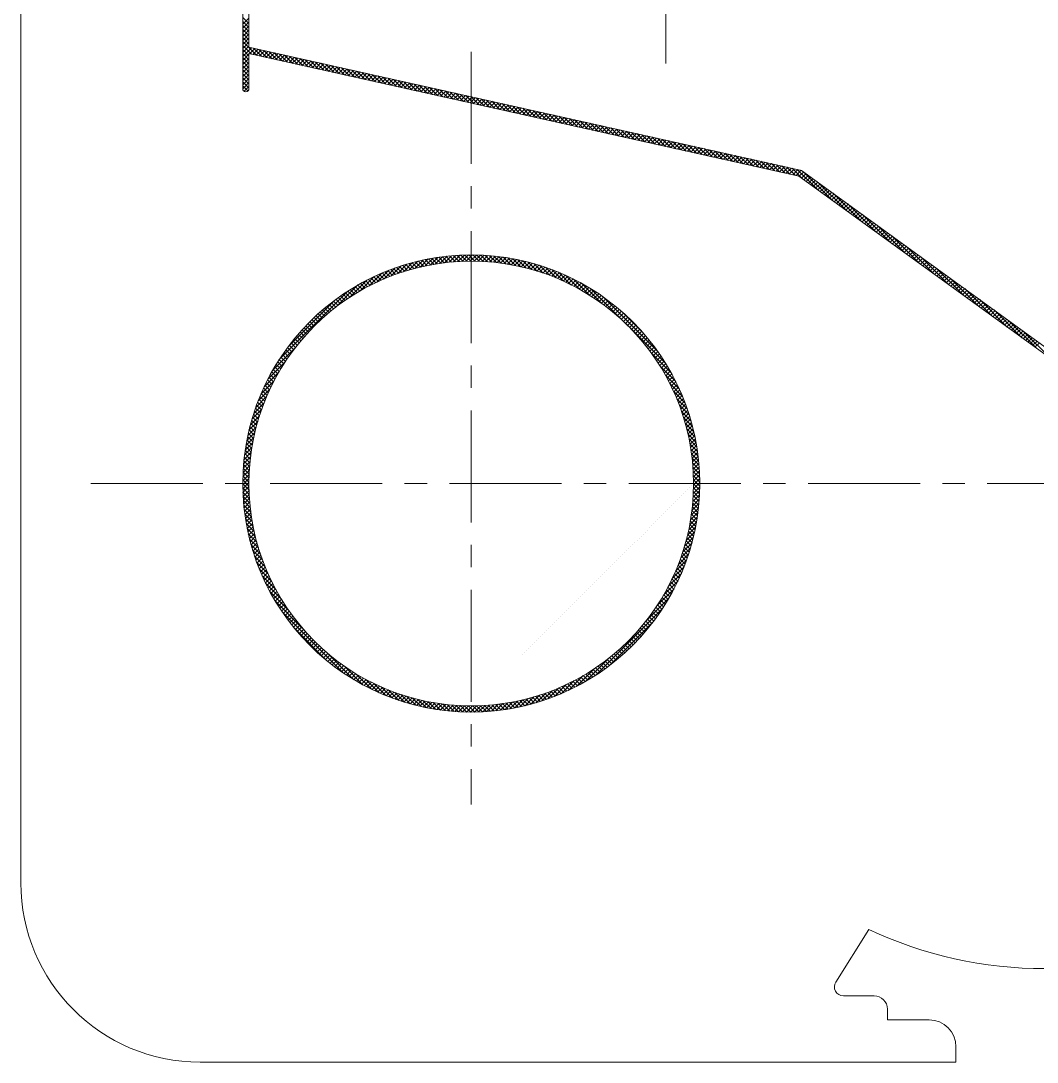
# Model space of a CAD drawing. Header units: millimetres. Extents: x 3449 to 4043, y 1067 to 1487.
# Drawn here: x 3639.38 to 3662.05, y 1109.89 to 1133.11 of the extents above; entities that cross this region are included whole.
import ezdxf

# ---------------------------------------------------------------- set-up
doc = ezdxf.new("R2010")
doc.units = ezdxf.units.MM
doc.linetypes.add('CENTERX2', pattern=[4, 2.5, -0.5, 0.5, -0.5])
for name, color, linetype, lineweight, true_color in [('1', 1, 'Continuous', 18, 0xff0000), ('2', 2, 'Continuous', 18, 0xffff00), ('3', 3, 'CENTERX2', 18, 0x00ff00)]:
    doc.layers.add(name, color=color, linetype=linetype, lineweight=lineweight, true_color=true_color)

msp = doc.modelspace()

# ---------------------------------------------------------------- hatches: boundary and pattern name
at = {"layer": '2'}
h = msp.add_hatch(dxfattribs=at)
h.set_pattern_fill('ANSI37', color=256, scale=0.02, style=0)
h.set_pattern_definition([(45, (3326.03239, 633.57549), (-0.0449012806, 0.0449012806), []), (135, (3326.03239, 633.57549), (-0.0449012806, -0.0449012806), [])])
edge = h.paths.add_edge_path(flags=0)
edge.add_line((3649.42578, 1127.89118), (3649.42578, 1127.75279))
edge.add_arc((3649.42578, 1122.79339), 4.9594, 0, 90, ccw=False)
edge.add_line((3654.38519, 1122.79339), (3654.52358, 1122.79339))
edge.add_arc((3649.42578, 1122.79339), 5.09779, 0, 90)
edge = h.paths.add_edge_path(flags=0)
edge.add_line((3649.42578, 1127.75279), (3649.42578, 1127.89118))
edge.add_arc((3649.42578, 1122.79339), 5.09779, 90, 180)
edge.add_line((3644.32799, 1122.79339), (3644.46638, 1122.79339))
edge.add_arc((3649.42578, 1122.79339), 4.9594, 90, 180, ccw=False)
edge = h.paths.add_edge_path(flags=0)
edge.add_line((3644.46638, 1122.79339), (3644.32799, 1122.79339))
edge.add_arc((3649.42578, 1122.79339), 5.09779, 180, 270)
edge.add_line((3649.42578, 1117.6956), (3649.42578, 1117.83399))
edge.add_arc((3649.42578, 1122.79339), 4.9594, 180, 270, ccw=False)
edge = h.paths.add_edge_path(flags=0)
edge.add_line((3654.52358, 1122.79339), (3654.38519, 1122.79339))
edge.add_arc((3649.42578, 1122.79339), 4.9594, 270, 360, ccw=False)
edge.add_line((3649.42578, 1117.83399), (3649.42578, 1117.6956))
edge.add_arc((3649.42578, 1122.79339), 5.09779, 270, 360)

# ---------------------------------------------------------------- linework, layer by layer
at = {"layer": '1'}
for p, q in [((3639.37711, 1179.13855), (3639.37711, 1113.88778)), ((3644.32799, 1161.39772), (3644.32799, 1131.60036)), ((3644.46638, 1160.50324), (3644.46638, 1132.52309)), ((3656.79485, 1129.77827), (3644.46638, 1132.52309)), ((3656.73683, 1129.64941), (3644.46638, 1132.38131)), ((3644.46638, 1132.38131), (3644.46638, 1131.60036)), ((3662.2847, 1125.80003), (3656.79485, 1129.77827)), ((3662.25142, 1125.65324), (3656.73683, 1129.64941)), ((3657.55775, 1111.67519), (3658.29222, 1112.84927)), ((3658.41287, 1111.36912), (3657.72731, 1111.36912)), ((3658.71287, 1110.83097), (3658.71287, 1111.06912)), ((3659.63898, 1110.83097), (3658.71287, 1110.83097)), ((3660.23898, 1110.23097), (3660.23898, 1109.88778)), ((3643.37711, 1109.88778), (3660.23898, 1109.88778))]:
    msp.add_line(p, q, dxfattribs=at)
for radius in [5.09779, 4.9594]:
    msp.add_circle((3649.42578, 1122.79339), radius, dxfattribs=at)
for centre, radius, start, end in [((3644.39718, 1131.60036), 0.06919, 180, 0), ((3643.37711, 1113.88778), 4, 180, 270), ((3662.21137, 1121.18572), 9.21174, 244.820747, 270.089651), ((3657.72731, 1111.56912), 0.2, 147.971323, 270), ((3658.41287, 1111.06912), 0.3, 0, 90), ((3659.63898, 1110.23097), 0.6, 0, 90)]:
    msp.add_arc(centre, radius, start, end, dxfattribs=at)
at = {"layer": '2'}
for p, q in [((3644.46638, 1133.05163), (3644.32799, 1133.19002)), ((3644.32799, 1133.0354), (3644.46638, 1133.17379)), ((3644.46638, 1132.96182), (3644.32799, 1133.10021)), ((3644.32799, 1132.94559), (3644.46638, 1133.08398)), ((3644.46638, 1132.87202), (3644.32799, 1133.01041)), ((3644.32799, 1132.85579), (3644.46638, 1132.99418)), ((3644.46638, 1132.78222), (3644.32799, 1132.92061)), ((3644.32799, 1132.76599), (3644.46638, 1132.90438)), ((3644.46638, 1132.69242), (3644.32799, 1132.83081)), ((3644.32799, 1132.67619), (3644.46638, 1132.81458)), ((3644.46638, 1132.60261), (3644.32799, 1132.741)), ((3644.32799, 1132.58638), (3644.46638, 1132.72477)), ((3644.63554, 1132.34365), (3644.32799, 1132.6512)), ((3644.32799, 1132.49658), (3644.46638, 1132.63497)), ((3644.52002, 1132.36937), (3644.32799, 1132.5614)), ((3644.32799, 1132.40678), (3644.46638, 1132.54517)), ((3644.32799, 1132.31698), (3644.52177, 1132.51076)), ((3644.46638, 1132.33321), (3644.32799, 1132.4716)), ((3644.47926, 1132.37845), (3644.59522, 1132.49441)), ((3644.55271, 1132.36209), (3644.66867, 1132.47805)), ((3644.75106, 1132.31793), (3644.56868, 1132.50032)), ((3644.62616, 1132.34574), (3644.74212, 1132.4617)), ((3644.86659, 1132.29221), (3644.6842, 1132.4746)), ((3644.98211, 1132.26649), (3644.79972, 1132.44888)), ((3644.46638, 1132.2434), (3644.32799, 1132.38179)), ((3644.32799, 1132.22717), (3644.46638, 1132.36556)), ((3644.46638, 1132.1536), (3644.32799, 1132.29199)), ((3644.32799, 1132.13737), (3644.46638, 1132.27576)), ((3644.69961, 1132.32939), (3644.81557, 1132.44535)), ((3644.77306, 1132.31303), (3644.88902, 1132.42899)), ((3644.84651, 1132.29668), (3644.96247, 1132.41264)), ((3645.09763, 1132.24077), (3644.91525, 1132.42316)), ((3644.91996, 1132.28033), (3645.03592, 1132.39629)), ((3644.99341, 1132.26397), (3645.10937, 1132.37994)), ((3645.21315, 1132.21505), (3645.03077, 1132.39743)), ((3645.06686, 1132.24762), (3645.18282, 1132.36358)), ((3645.14031, 1132.23127), (3645.25627, 1132.34723)), ((3645.32868, 1132.18933), (3645.14629, 1132.37171)), ((3645.21376, 1132.21492), (3645.32972, 1132.33088)), ((3645.4442, 1132.16361), (3645.26181, 1132.34599)), ((3645.28721, 1132.19856), (3645.40317, 1132.31452)), ((3645.36066, 1132.18221), (3645.47662, 1132.29817)), ((3645.55972, 1132.13789), (3645.37734, 1132.32027)), ((3645.43411, 1132.16586), (3645.55007, 1132.28182)), ((3645.67524, 1132.11217), (3645.49286, 1132.29455)), ((3645.50756, 1132.1495), (3645.62352, 1132.26546)), ((3645.58101, 1132.13315), (3645.69697, 1132.24911)), ((3645.79077, 1132.08645), (3645.60838, 1132.26883)), ((3645.65446, 1132.1168), (3645.77042, 1132.23276)), ((3645.90629, 1132.06073), (3645.7239, 1132.24311)), ((3645.72791, 1132.10045), (3645.84387, 1132.21641)), ((3646.02181, 1132.03501), (3645.83943, 1132.21739)), ((3644.46638, 1132.0638), (3644.32799, 1132.20219)), ((3644.32799, 1132.04757), (3644.46638, 1132.18596)), ((3644.46638, 1131.974), (3644.32799, 1132.11239)), ((3644.32799, 1131.95777), (3644.46638, 1132.09615)), ((3644.46638, 1131.88419), (3644.32799, 1132.02258)), ((3644.32799, 1131.86796), (3644.46638, 1132.00635)), ((3645.80136, 1132.08409), (3645.91732, 1132.20005)), ((3645.87481, 1132.06774), (3645.99077, 1132.1837)), ((3645.94826, 1132.05139), (3646.06422, 1132.16735)), ((3646.13733, 1132.00929), (3645.95495, 1132.19167)), ((3646.0217, 1132.03503), (3646.13767, 1132.15099)), ((3646.25286, 1131.98357), (3646.07047, 1132.16595)), ((3646.09515, 1132.01868), (3646.21112, 1132.13464)), ((3646.1686, 1132.00233), (3646.28456, 1132.11829)), ((3646.36838, 1131.95785), (3646.186, 1132.14023)), ((3646.24205, 1131.98598), (3646.35801, 1132.10194)), ((3646.4839, 1131.93213), (3646.30152, 1132.11451)), ((3646.3155, 1131.96962), (3646.43146, 1132.08558)), ((3646.38895, 1131.95327), (3646.50491, 1132.06923)), ((3646.59942, 1131.90641), (3646.41704, 1132.08879)), ((3646.4624, 1131.93692), (3646.57836, 1132.05288)), ((3646.71495, 1131.88069), (3646.53256, 1132.06307)), ((3646.53585, 1131.92056), (3646.65181, 1132.03652)), ((3646.6093, 1131.90421), (3646.72526, 1132.02017)), ((3646.83047, 1131.85497), (3646.64809, 1132.03735)), ((3646.68275, 1131.88786), (3646.79871, 1132.00382)), ((3646.7562, 1131.8715), (3646.87216, 1131.98747)), ((3646.94599, 1131.82925), (3646.76361, 1132.01163)), ((3647.06152, 1131.80353), (3646.87913, 1131.98591)), ((3644.46638, 1131.79439), (3644.32799, 1131.93278)), ((3644.32799, 1131.77816), (3644.46638, 1131.91655)), ((3644.46638, 1131.70459), (3644.32799, 1131.84298)), ((3644.32799, 1131.68836), (3644.46638, 1131.82675)), ((3644.46638, 1131.61479), (3644.32799, 1131.75318)), ((3646.82965, 1131.85515), (3646.94561, 1131.97111)), ((3646.9031, 1131.8388), (3647.01906, 1131.95476)), ((3646.97655, 1131.82245), (3647.09251, 1131.93841)), ((3647.17704, 1131.77781), (3646.99465, 1131.96019)), ((3647.05, 1131.80609), (3647.16596, 1131.92205)), ((3647.29256, 1131.75209), (3647.11018, 1131.93447)), ((3647.12345, 1131.78974), (3647.23941, 1131.9057)), ((3647.1969, 1131.77339), (3647.31286, 1131.88935)), ((3647.40808, 1131.72637), (3647.2257, 1131.90875)), ((3647.27035, 1131.75703), (3647.38631, 1131.873)), ((3647.52361, 1131.70065), (3647.34122, 1131.88303)), ((3647.3438, 1131.74068), (3647.45976, 1131.85664)), ((3647.41725, 1131.72433), (3647.53321, 1131.84029)), ((3647.63913, 1131.67493), (3647.45674, 1131.85731)), ((3647.4907, 1131.70798), (3647.60666, 1131.82394)), ((3647.56415, 1131.69162), (3647.68011, 1131.80758)), ((3647.75465, 1131.64921), (3647.57227, 1131.83159)), ((3647.6376, 1131.67527), (3647.75356, 1131.79123)), ((3647.87017, 1131.62349), (3647.68779, 1131.80587)), ((3647.71105, 1131.65892), (3647.82701, 1131.77488)), ((3647.7845, 1131.64256), (3647.90046, 1131.75852)), ((3647.9857, 1131.59777), (3647.80331, 1131.78015)), ((3648.10122, 1131.57205), (3647.91884, 1131.75443)), ((3644.44293, 1131.54844), (3644.32799, 1131.66337)), ((3644.32801, 1131.59858), (3644.46638, 1131.73694)), ((3644.35872, 1131.54284), (3644.33966, 1131.5619)), ((3644.36076, 1131.54152), (3644.46638, 1131.64714)), ((3647.85795, 1131.62621), (3647.97391, 1131.74217)), ((3647.9314, 1131.60986), (3648.04736, 1131.72582)), ((3648.00485, 1131.59351), (3648.12081, 1131.70947)), ((3648.21674, 1131.54633), (3648.03436, 1131.72871)), ((3648.0783, 1131.57715), (3648.19426, 1131.69311)), ((3648.33226, 1131.52061), (3648.14988, 1131.70299)), ((3648.15174, 1131.5608), (3648.26771, 1131.67676)), ((3648.22519, 1131.54445), (3648.34116, 1131.66041)), ((3648.44779, 1131.49489), (3648.2654, 1131.67727)), ((3648.29864, 1131.52809), (3648.4146, 1131.64405)), ((3648.37209, 1131.51174), (3648.48805, 1131.6277)), ((3648.56331, 1131.46917), (3648.38093, 1131.65155)), ((3648.44554, 1131.49539), (3648.5615, 1131.61135)), ((3648.67883, 1131.44345), (3648.49645, 1131.62583)), ((3648.51899, 1131.47904), (3648.63495, 1131.595)), ((3648.59244, 1131.46268), (3648.7084, 1131.57864)), ((3648.79436, 1131.41773), (3648.61197, 1131.60011)), ((3648.66589, 1131.44633), (3648.78185, 1131.56229)), ((3648.90988, 1131.39201), (3648.72749, 1131.57439)), ((3648.73934, 1131.42998), (3648.8553, 1131.54594)), ((3648.81279, 1131.41362), (3648.92875, 1131.52958)), ((3649.0254, 1131.36629), (3648.84302, 1131.54867)), ((3649.14092, 1131.34057), (3648.95854, 1131.52295)), ((3648.88624, 1131.39727), (3649.0022, 1131.51323)), ((3648.95969, 1131.38092), (3649.07565, 1131.49688)), ((3649.03314, 1131.36456), (3649.1491, 1131.48053)), ((3649.25645, 1131.31485), (3649.07406, 1131.49723)), ((3649.10659, 1131.34821), (3649.22255, 1131.46417)), ((3649.18004, 1131.33186), (3649.296, 1131.44782)), ((3649.37197, 1131.28913), (3649.18958, 1131.47151)), ((3649.25349, 1131.31551), (3649.36945, 1131.43147)), ((3649.48749, 1131.26341), (3649.30511, 1131.44579)), ((3649.32694, 1131.29915), (3649.4429, 1131.41511)), ((3649.40039, 1131.2828), (3649.51635, 1131.39876)), ((3649.60301, 1131.23769), (3649.42063, 1131.42007)), ((3649.47384, 1131.26645), (3649.5898, 1131.38241)), ((3649.71854, 1131.21197), (3649.53615, 1131.39435)), ((3649.54729, 1131.25009), (3649.66325, 1131.36605)), ((3649.62074, 1131.23374), (3649.7367, 1131.3497)), ((3649.83406, 1131.18625), (3649.65167, 1131.36863)), ((3649.69419, 1131.21739), (3649.81015, 1131.33335)), ((3649.94958, 1131.16053), (3649.7672, 1131.34291)), ((3649.76764, 1131.20104), (3649.8836, 1131.317)), ((3649.84109, 1131.18468), (3649.95705, 1131.30064)), ((3650.0651, 1131.13481), (3649.88272, 1131.31719)), ((3650.18063, 1131.10909), (3649.99824, 1131.29147)), ((3649.91454, 1131.16833), (3650.0305, 1131.28429)), ((3649.98799, 1131.15198), (3650.10395, 1131.26794)), ((3650.06144, 1131.13562), (3650.1774, 1131.25158)), ((3650.29615, 1131.08337), (3650.11377, 1131.26575)), ((3650.13489, 1131.11927), (3650.25085, 1131.23523)), ((3650.20834, 1131.10292), (3650.3243, 1131.21888)), ((3650.41167, 1131.05765), (3650.22929, 1131.24003)), ((3650.28178, 1131.08657), (3650.39775, 1131.20253)), ((3650.52719, 1131.03193), (3650.34481, 1131.21431)), ((3650.35523, 1131.07021), (3650.4712, 1131.18617)), ((3650.42868, 1131.05386), (3650.54464, 1131.16982)), ((3650.64272, 1131.00621), (3650.46033, 1131.18859)), ((3650.50213, 1131.03751), (3650.61809, 1131.15347)), ((3650.57558, 1131.02115), (3650.69154, 1131.13711)), ((3650.75824, 1130.98049), (3650.57586, 1131.16287)), ((3650.64903, 1131.0048), (3650.76499, 1131.12076)), ((3650.87376, 1130.95477), (3650.69138, 1131.13715)), ((3650.72248, 1130.98845), (3650.83844, 1131.10441)), ((3650.79593, 1130.9721), (3650.91189, 1131.08806)), ((3650.98929, 1130.92905), (3650.8069, 1131.11143)), ((3650.86938, 1130.95574), (3650.98534, 1131.0717)), ((3651.10481, 1130.90333), (3650.92242, 1131.08571)), ((3650.94283, 1130.93939), (3651.05879, 1131.05535)), ((3651.22033, 1130.87761), (3651.03795, 1131.05999)), ((3651.01628, 1130.92304), (3651.13224, 1131.039)), ((3651.08973, 1130.90668), (3651.20569, 1131.02264)), ((3651.33585, 1130.85189), (3651.15347, 1131.03427)), ((3651.16318, 1130.89033), (3651.27914, 1131.00629)), ((3651.23663, 1130.87398), (3651.35259, 1130.98994)), ((3651.45138, 1130.82617), (3651.26899, 1131.00855)), ((3651.31008, 1130.85762), (3651.42604, 1130.97359)), ((3651.38353, 1130.84127), (3651.49949, 1130.95723)), ((3651.5669, 1130.80045), (3651.38451, 1130.98283)), ((3651.45698, 1130.82492), (3651.57294, 1130.94088)), ((3651.68242, 1130.77473), (3651.50004, 1130.95711)), ((3651.53043, 1130.80857), (3651.64639, 1130.92453)), ((3651.60388, 1130.79221), (3651.71984, 1130.90817)), ((3651.79794, 1130.74901), (3651.61556, 1130.93139)), ((3651.67733, 1130.77586), (3651.79329, 1130.89182)), ((3651.91347, 1130.72329), (3651.73108, 1130.90567)), ((3651.75078, 1130.75951), (3651.86674, 1130.87547)), ((3651.82423, 1130.74315), (3651.94019, 1130.85911)), ((3652.02899, 1130.69757), (3651.8466, 1130.87995)), ((3651.89768, 1130.7268), (3652.01364, 1130.84276)), ((3652.14451, 1130.67185), (3651.96213, 1130.85423)), ((3651.97113, 1130.71045), (3652.08709, 1130.82641)), ((3652.26003, 1130.64613), (3652.07765, 1130.82851)), ((3652.04458, 1130.6941), (3652.16054, 1130.81006)), ((3652.11803, 1130.67774), (3652.23399, 1130.7937)), ((3652.19148, 1130.66139), (3652.30744, 1130.77735)), ((3652.37556, 1130.62041), (3652.19317, 1130.80279)), ((3652.26493, 1130.64504), (3652.38089, 1130.761)), ((3652.49108, 1130.59469), (3652.3087, 1130.77707)), ((3652.33838, 1130.62868), (3652.45434, 1130.74464)), ((3652.41182, 1130.61233), (3652.52779, 1130.72829)), ((3652.6066, 1130.56897), (3652.42422, 1130.75135)), ((3652.48527, 1130.59598), (3652.60124, 1130.71194)), ((3652.72212, 1130.54325), (3652.53974, 1130.72563)), ((3652.55872, 1130.57963), (3652.67468, 1130.69559)), ((3652.63217, 1130.56327), (3652.74813, 1130.67923)), ((3652.83765, 1130.51753), (3652.65526, 1130.69991)), ((3652.70562, 1130.54692), (3652.82158, 1130.66288)), ((3652.95317, 1130.49181), (3652.77079, 1130.67419)), ((3652.77907, 1130.53057), (3652.89503, 1130.64653)), ((3652.85252, 1130.51421), (3652.96848, 1130.63017)), ((3653.06869, 1130.46609), (3652.88631, 1130.64847)), ((3652.92597, 1130.49786), (3653.04193, 1130.61382)), ((3652.99942, 1130.48151), (3653.11538, 1130.59747)), ((3653.18422, 1130.44037), (3653.00183, 1130.62275)), ((3653.29974, 1130.41465), (3653.11735, 1130.59703)), ((3653.07287, 1130.46516), (3653.18883, 1130.58112)), ((3653.14632, 1130.4488), (3653.26228, 1130.56476)), ((3653.21977, 1130.43245), (3653.33573, 1130.54841)), ((3653.41526, 1130.38893), (3653.23288, 1130.57131)), ((3653.29322, 1130.4161), (3653.40918, 1130.53206)), ((3653.53078, 1130.36321), (3653.3484, 1130.54559)), ((3653.36667, 1130.39974), (3653.48263, 1130.5157)), ((3653.44012, 1130.38339), (3653.55608, 1130.49935)), ((3653.64631, 1130.33749), (3653.46392, 1130.51987)), ((3653.51357, 1130.36704), (3653.62953, 1130.483)), ((3653.76183, 1130.31176), (3653.57944, 1130.49415)), ((3653.58702, 1130.35068), (3653.70298, 1130.46665)), ((3653.66047, 1130.33433), (3653.77643, 1130.45029)), ((3653.87735, 1130.28604), (3653.69497, 1130.46843)), ((3653.73392, 1130.31798), (3653.84988, 1130.43394)), ((3653.80737, 1130.30163), (3653.92333, 1130.41759)), ((3653.99287, 1130.26032), (3653.81049, 1130.44271)), ((3653.88082, 1130.28527), (3653.99678, 1130.40123)), ((3654.1084, 1130.2346), (3653.92601, 1130.41699)), ((3653.95427, 1130.26892), (3654.07023, 1130.38488)), ((3654.02772, 1130.25257), (3654.14368, 1130.36853)), ((3654.22392, 1130.20888), (3654.04153, 1130.39127)), ((3654.33944, 1130.18316), (3654.15706, 1130.36555)), ((3654.10117, 1130.23621), (3654.21713, 1130.35217)), ((3654.17462, 1130.21986), (3654.29058, 1130.33582)), ((3654.24807, 1130.20351), (3654.36403, 1130.31947)), ((3654.45496, 1130.15744), (3654.27258, 1130.33983)), ((3654.32152, 1130.18716), (3654.43748, 1130.30312)), ((3654.57049, 1130.13172), (3654.3881, 1130.31411)), ((3654.39497, 1130.1708), (3654.51093, 1130.28676)), ((3654.46842, 1130.15445), (3654.58438, 1130.27041)), ((3654.68601, 1130.106), (3654.50363, 1130.28839)), ((3654.54186, 1130.1381), (3654.65783, 1130.25406)), ((3654.61531, 1130.12174), (3654.73128, 1130.2377)), ((3654.80153, 1130.08028), (3654.61915, 1130.26267)), ((3654.68876, 1130.10539), (3654.80472, 1130.22135)), ((3654.91705, 1130.05456), (3654.73467, 1130.23695)), ((3654.76221, 1130.08904), (3654.87817, 1130.205)), ((3654.83566, 1130.07269), (3654.95162, 1130.18865)), ((3655.03258, 1130.02884), (3654.85019, 1130.21123)), ((3654.90911, 1130.05633), (3655.02507, 1130.17229)), ((3655.1481, 1130.00312), (3654.96572, 1130.18551)), ((3654.98256, 1130.03998), (3655.09852, 1130.15594)), ((3655.05601, 1130.02363), (3655.17197, 1130.13959)), ((3655.26362, 1129.9774), (3655.08124, 1130.15979)), ((3655.37915, 1129.95168), (3655.19676, 1130.13407)), ((3655.12946, 1130.00727), (3655.24542, 1130.12323)), ((3655.20291, 1129.99092), (3655.31887, 1130.10688)), ((3655.27636, 1129.97457), (3655.39232, 1130.09053)), ((3655.49467, 1129.92596), (3655.31228, 1130.10835)), ((3655.34981, 1129.95821), (3655.46577, 1130.07418)), ((3655.42326, 1129.94186), (3655.53922, 1130.05782)), ((3655.61019, 1129.90024), (3655.42781, 1130.08263)), ((3655.49671, 1129.92551), (3655.61267, 1130.04147)), ((3655.72571, 1129.87452), (3655.54333, 1130.05691)), ((3655.57016, 1129.90916), (3655.68612, 1130.02512)), ((3655.64361, 1129.8928), (3655.75957, 1130.00876)), ((3655.84124, 1129.8488), (3655.65885, 1130.03119)), ((3655.71706, 1129.87645), (3655.83302, 1129.99241)), ((3655.95676, 1129.82308), (3655.77437, 1130.00547)), ((3655.79051, 1129.8601), (3655.90647, 1129.97606)), ((3655.86396, 1129.84374), (3655.97992, 1129.9597)), ((3656.07228, 1129.79736), (3655.8899, 1129.97975)), ((3655.93741, 1129.82739), (3656.05337, 1129.94335)), ((3656.1878, 1129.77164), (3656.00542, 1129.95403)), ((3656.01086, 1129.81104), (3656.12682, 1129.927)), ((3656.08431, 1129.79469), (3656.20027, 1129.91065)), ((3656.30333, 1129.74592), (3656.12094, 1129.92831)), ((3656.15776, 1129.77833), (3656.27372, 1129.89429)), ((3656.41885, 1129.7202), (3656.23647, 1129.90259)), ((3656.23121, 1129.76198), (3656.34717, 1129.87794)), ((3656.30466, 1129.74563), (3656.42062, 1129.86159)), ((3656.53437, 1129.69448), (3656.35199, 1129.87687)), ((3656.37811, 1129.72927), (3656.49407, 1129.84523)), ((3656.45156, 1129.71292), (3656.56752, 1129.82888)), ((3656.64989, 1129.66876), (3656.46751, 1129.85115)), ((3656.52501, 1129.69657), (3656.64097, 1129.81253)), ((3656.81754, 1129.59092), (3656.58303, 1129.82543)), ((3656.59846, 1129.68022), (3656.71442, 1129.79618)), ((3656.6719, 1129.66386), (3656.78787, 1129.77982)), ((3657.14368, 1129.35458), (3656.69856, 1129.79971)), ((3656.74287, 1129.64503), (3656.84197, 1129.74412)), ((3656.79494, 1129.60729), (3656.89404, 1129.70639)), ((3656.84701, 1129.56956), (3656.94611, 1129.66866)), ((3657.46983, 1129.11824), (3656.84914, 1129.73893)), ((3656.89908, 1129.53183), (3656.99818, 1129.63093)), ((3656.95115, 1129.4941), (3657.05025, 1129.59319)), ((3657.00322, 1129.45636), (3657.10232, 1129.55546)), ((3657.05529, 1129.41863), (3657.15439, 1129.51773)), ((3657.10736, 1129.3809), (3657.20646, 1129.47999)), ((3657.15943, 1129.34317), (3657.25853, 1129.44226)), ((3657.79597, 1128.8819), (3657.17528, 1129.50259)), ((3657.2115, 1129.30543), (3657.3106, 1129.40453)), ((3657.26357, 1129.2677), (3657.36267, 1129.3668)), ((3657.31564, 1129.22997), (3657.41474, 1129.32906)), ((3657.36771, 1129.19224), (3657.46681, 1129.29133)), ((3657.41978, 1129.1545), (3657.51888, 1129.2536)), ((3657.47185, 1129.11677), (3657.57095, 1129.21587)), ((3658.12211, 1128.64556), (3657.50142, 1129.26625)), ((3657.52392, 1129.07904), (3657.62302, 1129.17813)), ((3657.57599, 1129.04131), (3657.67509, 1129.1404)), ((3657.62806, 1129.00357), (3657.72716, 1129.10267)), ((3657.68013, 1128.96584), (3657.77923, 1129.06494)), ((3657.7322, 1128.92811), (3657.8313, 1129.0272)), ((3657.78427, 1128.89038), (3657.88337, 1128.98947)), ((3658.44825, 1128.40922), (3657.82757, 1129.02991)), ((3657.83634, 1128.85264), (3657.93544, 1128.95174)), ((3657.88841, 1128.81491), (3657.98751, 1128.91401)), ((3657.94048, 1128.77718), (3658.03958, 1128.87627)), ((3657.99255, 1128.73944), (3658.09165, 1128.83854)), ((3658.04462, 1128.70171), (3658.14372, 1128.80081)), ((3658.09669, 1128.66398), (3658.19579, 1128.76308)), ((3658.7744, 1128.17288), (3658.15371, 1128.79357)), ((3658.14876, 1128.62625), (3658.24786, 1128.72534)), ((3658.20083, 1128.58851), (3658.29993, 1128.68761)), ((3658.2529, 1128.55078), (3658.352, 1128.64988)), ((3658.30497, 1128.51305), (3658.40407, 1128.61214)), ((3658.35704, 1128.47532), (3658.45614, 1128.57441)), ((3658.40911, 1128.43758), (3658.50821, 1128.53668)), ((3659.10054, 1127.93654), (3658.47985, 1128.55723)), ((3658.46118, 1128.39985), (3658.56028, 1128.49895)), ((3658.51325, 1128.36212), (3658.61235, 1128.46121)), ((3658.56532, 1128.32439), (3658.66442, 1128.42348)), ((3658.61739, 1128.28665), (3658.71649, 1128.38575)), ((3658.66946, 1128.24892), (3658.76856, 1128.34802)), ((3658.72153, 1128.21119), (3658.82063, 1128.31028)), ((3658.7736, 1128.17346), (3658.8727, 1128.27255)), ((3659.42668, 1127.7002), (3658.80599, 1128.32089)), ((3658.82567, 1128.13572), (3658.92477, 1128.23482)), ((3658.87774, 1128.09799), (3658.97684, 1128.19709)), ((3658.92981, 1128.06026), (3659.02891, 1128.15935)), ((3658.98188, 1128.02253), (3659.08098, 1128.12162)), ((3659.03395, 1127.98479), (3659.13305, 1128.08389)), ((3659.08602, 1127.94706), (3659.18512, 1128.04616)), ((3659.75282, 1127.46386), (3659.13214, 1128.08455)), ((3659.13809, 1127.90933), (3659.23719, 1128.00842)), ((3659.19016, 1127.87159), (3659.28926, 1127.97069)), ((3659.24223, 1127.83386), (3659.34133, 1127.93296)), ((3659.2943, 1127.79613), (3659.3934, 1127.89523)), ((3659.34637, 1127.7584), (3659.44547, 1127.85749)), ((3659.39844, 1127.72066), (3659.49754, 1127.81976)), ((3660.07897, 1127.22752), (3659.45828, 1127.84821)), ((3659.45051, 1127.68293), (3659.54961, 1127.78203)), ((3659.50258, 1127.6452), (3659.60168, 1127.74429)), ((3659.55465, 1127.60747), (3659.65375, 1127.70656)), ((3659.60672, 1127.56973), (3659.70582, 1127.66883)), ((3659.65879, 1127.532), (3659.75789, 1127.6311)), ((3659.71086, 1127.49427), (3659.80996, 1127.59336)), ((3660.40511, 1126.99118), (3659.78442, 1127.61187)), ((3659.76293, 1127.45654), (3659.86203, 1127.55563)), ((3659.815, 1127.4188), (3659.91409, 1127.5179)), ((3659.86707, 1127.38107), (3659.96616, 1127.48017)), ((3659.91914, 1127.34334), (3660.01823, 1127.44243)), ((3659.97121, 1127.30561), (3660.0703, 1127.4047)), ((3660.02328, 1127.26787), (3660.12237, 1127.36697)), ((3660.73125, 1126.75484), (3660.11056, 1127.37553)), ((3660.07535, 1127.23014), (3660.17444, 1127.32924)), ((3660.12742, 1127.19241), (3660.22651, 1127.2915)), ((3660.17949, 1127.15468), (3660.27858, 1127.25377)), ((3660.23156, 1127.11694), (3660.33065, 1127.21604)), ((3660.28363, 1127.07921), (3660.38272, 1127.17831)), ((3660.3357, 1127.04148), (3660.43479, 1127.14057)), ((3661.05739, 1126.5185), (3660.43671, 1127.13919)), ((3660.38777, 1127.00374), (3660.48686, 1127.10284)), ((3660.43984, 1126.96601), (3660.53893, 1127.06511)), ((3660.49191, 1126.92828), (3660.591, 1127.02738)), ((3660.54398, 1126.89055), (3660.64307, 1126.98964)), ((3660.59605, 1126.85281), (3660.69514, 1126.95191)), ((3660.64812, 1126.81508), (3660.74721, 1126.91418)), ((3660.70019, 1126.77735), (3660.79928, 1126.87644)), ((3661.38354, 1126.28216), (3660.76285, 1126.90285)), ((3660.75226, 1126.73962), (3660.85135, 1126.83871)), ((3660.80433, 1126.70188), (3660.90342, 1126.80098)), ((3660.8564, 1126.66415), (3660.95549, 1126.76325)), ((3660.90847, 1126.62642), (3661.00756, 1126.72551)), ((3660.96054, 1126.58869), (3661.05963, 1126.68778)), ((3661.01261, 1126.55095), (3661.1117, 1126.65005)), ((3661.70968, 1126.04582), (3661.08899, 1126.66651)), ((3661.06468, 1126.51322), (3661.16377, 1126.61232)), ((3661.11675, 1126.47549), (3661.21584, 1126.57458)), ((3661.16882, 1126.43776), (3661.26791, 1126.53685)), ((3661.22089, 1126.40002), (3661.31998, 1126.49912)), ((3661.27296, 1126.36229), (3661.37205, 1126.46139)), ((3661.32503, 1126.32456), (3661.42412, 1126.42365)), ((3662.03582, 1125.80948), (3661.41513, 1126.43017)), ((3661.3771, 1126.28683), (3661.47619, 1126.38592)), ((3661.42917, 1126.24909), (3661.52826, 1126.34819)), ((3661.48124, 1126.21136), (3661.58033, 1126.31046)), ((3661.53331, 1126.17363), (3661.6324, 1126.27272)), ((3661.58538, 1126.13589), (3661.68447, 1126.23499)), ((3661.63745, 1126.09816), (3661.73654, 1126.19726)), ((3662.35317, 1125.58193), (3661.74127, 1126.19383)), ((3661.68952, 1126.06043), (3661.78861, 1126.15952)), ((3661.74159, 1126.0227), (3661.84068, 1126.12179)), ((3661.79366, 1125.98496), (3661.89275, 1126.08406)), ((3661.84573, 1125.94723), (3661.94482, 1126.04633)), ((3661.8978, 1125.9095), (3661.99689, 1126.00859)), ((3661.94987, 1125.87177), (3662.04896, 1125.97086)), ((3662.00194, 1125.83403), (3662.10103, 1125.93313))]:
    msp.add_line(p, q, dxfattribs=at)
at = {"layer": '3'}
for p, q in [((3653.76578, 1132.16111), (3653.76578, 1162.01148)), ((3649.42578, 1132.42474), (3649.42578, 1115.63545)), ((3640.93941, 1122.79339), (3684.80687, 1122.79339))]:
    msp.add_line(p, q, dxfattribs=at)

doc.saveas('drawing.dxf')
